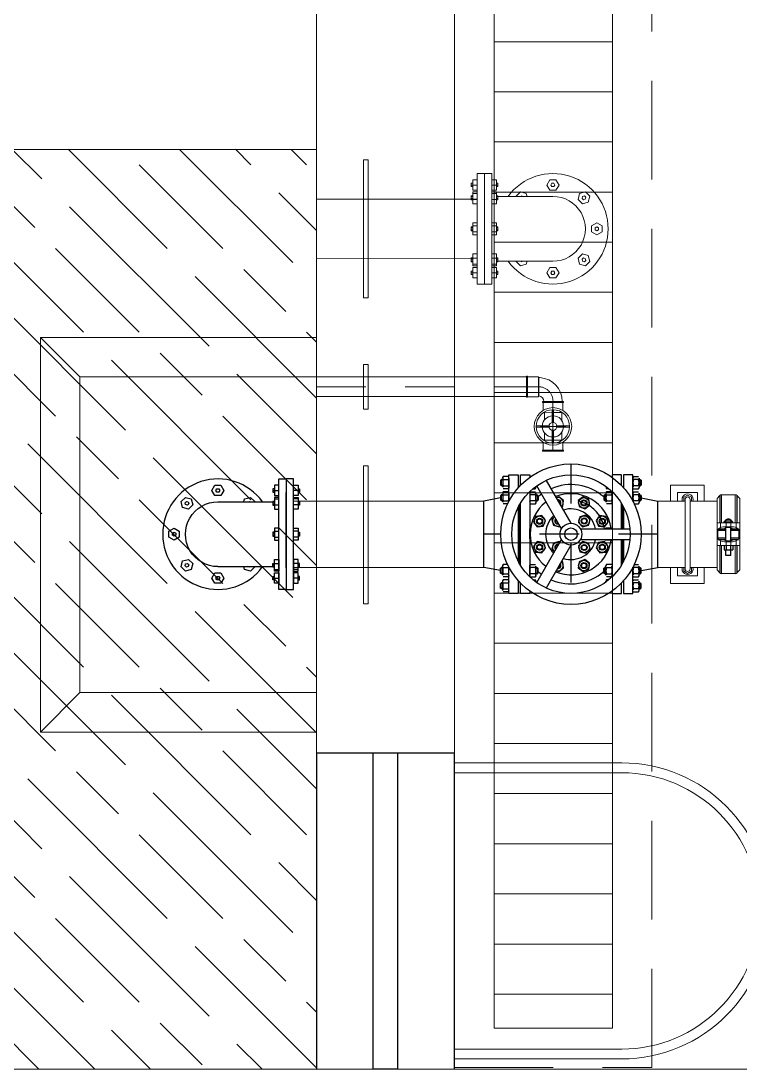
# Model space of a CAD drawing. Header units: millimetres. Extents: x 226317 to 226469, y 8188100 to 8188260.
# Drawn here: x 226388.768 to 226390.591, y 8188232.058 to 8188234.714 of the extents above; entities that cross this region are included whole.
import ezdxf

# ---------------------------------------------------------------- set-up
doc = ezdxf.new("R2010")
doc.units = ezdxf.units.MM
for name, pattern in [('CENTER', [2, 1.25, -0.25, 0.25, -0.25]), ('DASHDOT', [1, 0.5, -0.25, 0, -0.25]), ('DASHDOT2', [0.5, 0.25, -0.125, 0, -0.125]), ('HIDDEN', [0.375, 0.25, -0.125])]:
    doc.linetypes.add(name, pattern=pattern)
for name, color, linetype in [('0-ACOPLES FLEXIBLES', 8, 'Continuous'), ('0-TUBERIAS', 8, 'Continuous'), ('00-GTI-Acoples', 8, 'Continuous'), ('ACCESORIOS Y VALVULAS', 8, 'Continuous'), ('AGUA', 8, 'DASHDOT2'), ('AGUA-CI', 8, 'LINEAPERPEN'), ('D_MURO', 8, 'Continuous'), ('DESAGUE', 8, 'Continuous'), ('EJES', 8, 'CENTER'), ('INGEYCON-ACI-VALVULAS', 8, 'Continuous')]:
    doc.layers.add(name, color=color, linetype=linetype)
for name, color, linetype, lineweight in [('0-block sanit', 8, 'Continuous', 25), ('0-BLOCK-SANIT', 8, 'Continuous', 25), ('00-GTI._ACI_DETALLES', 8, 'Continuous', 30), ('A-MURO ALTO', 8, 'Continuous', 30), ('A-MUROS', 8, 'Continuous', 30), ('TT-ESCALERAS', 8, 'Continuous', 0)]:
    doc.layers.add(name, color=color, linetype=linetype, lineweight=lineweight)
doc.styles.get("Standard").update_dxf_attribs({"font": 'arial.ttf'})
doc.linetypes.add('LINEAPERPEN', pattern='A,0.75,-0.2,["I",Standard,S=0.12,R=0.09,X=0,Y=-0.06],-0.25', length=1.2)

# ---------------------------------------------------------------- blocks, each defined once
blk = doc.blocks.new('GATE VALVE 6 PLANTA')
at = {"linetype": 'CENTER', "ltscale": 3}
blk.add_arc((0, 0), 86, 189.3239, 290.6761, dxfattribs=at)
at = {"layer": 'ACCESORIOS Y VALVULAS'}
for p, q in [((-172.8, 136.7), (-178.3, 136.7)), ((-178.3, 136.7), (-178.3, 124.6)), ((-172.8, 138.3), (-176.7, 138.3)), ((-176.7, 138.3), (-176.7, 123)), ((-172.8, 142.2), (-172.8, 119.1)), ((-158.4, 146), (-171.5, 146)), ((-171.5, 138.3), (-158.4, 138.3)), ((-133.4, 150.4), (-157.1, 150.4)), ((-157.1, 150.4), (-157.1, 83.7)), ((-157.1, 142.2), (-157.1, 119.1)), ((-133.4, 117.8), (-133.4, 150.4)), ((133.4, 117.8), (133.4, 150.4)), ((133.4, 150.4), (157.1, 150.4)), ((157.1, 150.4), (157.1, 83.7)), ((157.1, 142.2), (157.1, 119.1)), ((158.4, 146), (171.5, 146)), ((171.5, 138.3), (158.4, 138.3)), ((172.8, 142.2), (172.8, 119.1)), ((172.8, 138.3), (176.7, 138.3)), ((172.8, 136.7), (178.3, 136.7)), ((176.7, 138.3), (176.7, 123)), ((178.3, 136.7), (178.3, 124.6)), ((-172.8, 124.6), (-178.3, 124.6)), ((-172.8, 123), (-176.7, 123)), ((-171.5, 123), (-158.4, 123)), ((-158.4, 115.3), (-171.5, 115.3)), ((-158.4, 107.7), (-171.5, 107.7)), ((-103.2, 107.7), (-90.1, 107.7)), ((-96.2, 115.3), (-90.1, 115.3)), ((-88.8, 121.1), (-88.8, 119.1)), ((88.8, 121.1), (88.8, 119.1)), ((96.2, 115.3), (90.1, 115.3)), ((103.2, 107.7), (90.1, 107.7)), ((171.5, 123), (158.4, 123)), ((158.4, 115.3), (171.5, 115.3)), ((158.4, 107.7), (171.5, 107.7)), ((172.8, 124.6), (178.3, 124.6)), ((172.8, 123), (176.7, 123)), ((-178.3, 92), (-220.7, 84)), ((-220.7, 84), (-220.7, -84)), ((-172.8, 98.4), (-178.3, 98.4)), ((-178.3, 98.4), (-178.3, 86.3)), ((-172.8, 86.3), (-178.3, 86.3)), ((-172.8, 100.1), (-176.7, 100.1)), ((-176.7, 100.1), (-176.7, 84.7)), ((-172.8, 84.7), (-176.7, 84.7)), ((-172.8, 103.9), (-172.8, 80.9)), ((-171.5, 100.1), (-158.4, 100.1)), ((-171.5, 84.7), (-158.4, 84.7)), ((-157.1, 103.9), (-157.1, 83.7)), ((-104.5, 103.9), (-104.5, 80.9)), ((-90.1, 100.1), (-103.2, 100.1)), ((-90.1, 84.7), (-103.2, 84.7)), ((-88.8, 103.9), (-88.8, 80.9)), ((-88.8, 100.1), (-84.9, 100.1)), ((-88.8, 98.4), (-83.2, 98.4)), ((-88.8, 86.3), (-83.2, 86.3)), ((-88.8, 84.7), (-84.9, 84.7)), ((-84.9, 100.1), (-84.9, 84.7)), ((-83.2, 98.4), (-83.2, 86.3)), ((88.8, 98.4), (83.2, 98.4)), ((83.2, 98.4), (83.2, 86.3)), ((88.8, 86.3), (83.2, 86.3)), ((88.8, 100.1), (84.9, 100.1)), ((84.9, 100.1), (84.9, 84.7)), ((88.8, 84.7), (84.9, 84.7)), ((88.8, 103.9), (88.8, 80.9)), ((90.1, 100.1), (103.2, 100.1)), ((90.1, 84.7), (103.2, 84.7)), ((104.5, 103.9), (104.5, 80.9)), ((157.1, 103.9), (157.1, 83.7)), ((171.5, 100.1), (158.4, 100.1)), ((171.5, 84.7), (158.4, 84.7)), ((172.8, 103.9), (172.8, 80.9)), ((172.8, 100.1), (176.7, 100.1)), ((172.8, 98.4), (178.3, 98.4)), ((172.8, 86.3), (178.3, 86.3)), ((172.8, 84.7), (176.7, 84.7)), ((176.7, 100.1), (176.7, 84.7)), ((178.3, 98.4), (178.3, 86.3)), ((178.3, 92), (220.7, 84)), ((220.7, 84), (220.7, -84)), ((-160.7, 77), (-171.5, 77)), ((-133.4, 13.9), (-133.4, 68.9)), ((-103.2, 77), (-90.1, 77)), ((103.2, 77), (90.1, 77)), ((133.4, -68.9), (133.4, 68.9)), ((160.5, 77), (171.5, 77)), ((-101.4, 15.3), (-88.3, 15.3)), ((103.2, 15.3), (102.4, 15.3)), ((104.5, 11.5), (104.5, -11.5)), ((-133.4, -68.9), (-133.4, -13.9)), ((-101.4, -15.3), (-88.3, -15.3)), ((103.2, -15.3), (102.4, -15.3)), ((-160.5, -77), (-171.5, -77)), ((-103.2, -77), (-90.1, -77)), ((103.2, -77), (90.1, -77)), ((160.5, -77), (171.5, -77)), ((-178.3, -92), (-220.7, -84)), ((-172.8, -86.3), (-178.3, -86.3)), ((-178.3, -98.4), (-178.3, -86.3)), ((-172.8, -98.4), (-178.3, -98.4)), ((-172.8, -84.7), (-176.7, -84.7)), ((-176.7, -100.1), (-176.7, -84.7)), ((-172.8, -100.1), (-176.7, -100.1)), ((-172.8, -103.9), (-172.8, -80.9)), ((-172.7, -100.1), (-159.6, -100.1)), ((-171.5, -84.7), (-158.4, -84.7)), ((-157.1, -83.7), (-157.1, -150.4)), ((-157.1, -103.9), (-157.1, -83.7)), ((-104.5, -103.9), (-104.5, -80.9)), ((-90.1, -84.7), (-103.2, -84.7)), ((-90.1, -100.1), (-103.2, -100.1)), ((-88.8, -103.9), (-88.8, -80.9)), ((-88.8, -84.7), (-84.9, -84.7)), ((-88.8, -86.3), (-83.2, -86.3)), ((-88.8, -98.4), (-83.2, -98.4)), ((-88.8, -100.1), (-84.9, -100.1)), ((-84.9, -100.1), (-84.9, -84.7)), ((-83.2, -98.4), (-83.2, -86.3)), ((88.8, -86.3), (83.2, -86.3)), ((83.2, -98.4), (83.2, -86.3)), ((88.8, -98.4), (83.2, -98.4)), ((88.8, -84.7), (84.9, -84.7)), ((84.9, -100.1), (84.9, -84.7)), ((88.8, -100.1), (84.9, -100.1)), ((88.8, -103.9), (88.8, -80.9)), ((90.1, -84.7), (103.2, -84.7)), ((90.1, -100.1), (103.2, -100.1)), ((104.5, -103.9), (104.5, -80.9)), ((157.1, -83.7), (157.1, -150.4)), ((157.1, -103.9), (157.1, -83.7)), ((171.5, -84.7), (158.4, -84.7)), ((172.7, -100.1), (159.6, -100.1)), ((172.8, -103.9), (172.8, -80.9)), ((172.8, -84.7), (176.7, -84.7)), ((172.8, -86.3), (178.3, -86.3)), ((172.8, -98.4), (178.3, -98.4)), ((172.8, -100.1), (176.7, -100.1)), ((176.7, -100.1), (176.7, -84.7)), ((178.3, -92), (220.7, -84)), ((178.3, -98.4), (178.3, -86.3)), ((-172.8, -124.6), (-178.3, -124.6)), ((-178.3, -136.7), (-178.3, -124.6)), ((-172.8, -123), (-176.7, -123)), ((-176.7, -138.3), (-176.7, -123)), ((-172.8, -142.2), (-172.8, -119.1)), ((-158.4, -107.7), (-171.5, -107.7)), ((-158.4, -115.3), (-171.5, -115.3)), ((-171.5, -123), (-158.4, -123)), ((-157.1, -107.9), (-158.3, -107.6)), ((-157.1, -142.2), (-157.1, -119.1)), ((-133.4, -150.4), (-133.4, -117.8)), ((-103.2, -107.7), (-90.1, -107.7)), ((-96.2, -115.3), (-90.3, -115.3)), ((-89, -120.9), (-89, -119.1)), ((89, -120.9), (89, -119.1)), ((103.2, -107.7), (90.1, -107.7)), ((96.2, -115.3), (90.3, -115.3)), ((133.4, -150.4), (133.4, -117.8)), ((157.1, -107.9), (158.3, -107.6)), ((157.1, -142.2), (157.1, -119.1)), ((158.4, -107.7), (171.5, -107.7)), ((158.4, -115.3), (171.5, -115.3)), ((171.5, -123), (158.4, -123)), ((172.8, -142.2), (172.8, -119.1)), ((172.8, -123), (176.7, -123)), ((172.8, -124.6), (178.3, -124.6)), ((176.7, -138.3), (176.7, -123)), ((178.3, -136.7), (178.3, -124.6)), ((-172.8, -136.7), (-178.3, -136.7)), ((-172.8, -138.3), (-176.7, -138.3)), ((-171.5, -138.3), (-158.4, -138.3)), ((-158.4, -146), (-171.5, -146)), ((-157.1, -150.4), (-133.4, -150.4)), ((-128.1, -150.4), (-104.5, -150.4)), ((128.1, -150.4), (104.5, -150.4)), ((157.1, -150.4), (133.4, -150.4)), ((171.5, -138.3), (158.4, -138.3)), ((158.4, -146), (171.5, -146)), ((172.8, -136.7), (178.3, -136.7)), ((172.8, -138.3), (176.7, -138.3))]:
    blk.add_line(p, q, dxfattribs=at)
at = {"layer": 'ACCESORIOS Y VALVULAS', "linetype": 'Continuous'}
for p, q in [((-131.7, 0), (-129.9, 0)), ((131.7, 0), (129.9, 0))]:
    blk.add_line(p, q, dxfattribs=at)
at = {"layer": 'ACCESORIOS Y VALVULAS'}
for points in [[(-104.5, 144.1), (-104.5, 150.4), (-128.1, 150.4), (-128.1, 123.5)], [(-0.1, 27.7), (62.7, 136.4)], [(104.5, 144.1), (104.5, 150.4), (128.1, 150.4), (128.1, 123.5)], [(-158.3, 107.6), (-157.1, 107.9)], [(-104.5, 13.9), (-104.5, 107.8)], [(86.8, 122.5), (24, 13.8)], [(104.5, -107.8), (104.5, 107.8)], [(-131.7, 13.9), (-131.7, 72.2)], [(-129.9, 13.9), (-129.9, 75.3)], [(-128.1, 78.3), (-128.1, 13.9)], [(128.1, 78.3), (128.1, -78.3)], [(129.9, -75.3), (129.9, 75.3)], [(131.7, -72.2), (131.7, 72.2)], [(-149.5, 13.9), (-23.9, 13.9)], [(-23.9, -13.9), (-149.5, -13.9)], [(-131.7, -72.2), (-131.7, -13.9)], [(-129.9, -75.3), (-129.9, -13.9)], [(-128.1, -13.9), (-128.1, -78.3)], [(-104.5, -107.8), (-104.5, -13.9)], [(24, -13.8), (86.8, -122.5)], [(62.7, -136.4), (-0.1, -27.7)], [(-128.1, -123.5), (-128.1, -150.4)], [(128.1, -123.5), (128.1, -150.4)], [(-104.5, -150.4), (-104.5, -144.1)], [(104.5, -150.4), (104.5, -144.1)]]:
    blk.add_lwpolyline(points, dxfattribs=at)
at = {"layer": 'ACCESORIOS Y VALVULAS', "linetype": 'Continuous'}
for points in [[(-18.7, 85.3), (-30.9, 94.6), (-45.1, 88.8), (-47.1, 73.5), (-34.9, 64.2), (-20.7, 70.1)], [(-73.5, 47.1), (-88.8, 45.1), (-94.6, 30.9), (-85.3, 18.7), (-70.1, 20.7), (-64.2, 34.9)], [(-22.7, 44.4), (-37.6, 48.4), (-48.4, 37.6), (-44.4, 22.7), (-29.6, 18.8), (-18.8, 29.6)], [(85.3, 18.7), (94.6, 30.9), (88.8, 45.1), (73.5, 47.1), (64.2, 34.9), (70.1, 20.7)], [(-85.3, -18.7), (-94.6, -30.9), (-88.8, -45.1), (-73.5, -47.1), (-64.2, -34.9), (-70.1, -20.7)], [(-44.4, -22.7), (-48.4, -37.6), (-37.6, -48.4), (-22.7, -44.4), (-18.8, -29.6), (-29.6, -18.8)], [(73.5, -47.1), (88.8, -45.1), (94.6, -30.9), (85.3, -18.7), (70.1, -20.7), (64.2, -34.9)], [(-47.1, -73.5), (-45.1, -88.8), (-30.9, -94.6), (-18.7, -85.3), (-20.7, -70.1), (-34.9, -64.2)]]:
    blk.add_lwpolyline(points, close=True, dxfattribs=at)
for points in [[(37.1, 92.1), (30.9, 94.6), (18.7, 85.3), (20.7, 70.1), (23.7, 68.9)], [(27.9, 20.5), (29.6, 18.8), (44.4, 22.7), (48.4, 37.6), (41.7, 44.3)], [(41.7, -44.3), (48.4, -37.6), (44.4, -22.7), (29.6, -18.8), (27.9, -20.5)], [(23.7, -68.9), (20.7, -70.1), (18.7, -85.3), (30.9, -94.6), (37.1, -92.1)]]:
    blk.add_lwpolyline(points, dxfattribs=at)
for centre, radius in [((0, 0), 178), ((0, 0), 150.1), ((-32.9, 79.4), 13.3), ((-32.9, 79.4), 7.67), ((-32.9, 79.4), 6.04), ((-79.4, 32.9), 13.3), ((-79.4, 32.9), 7.67), ((-79.4, 32.9), 6.04), ((-33.6, 33.6), 13.3), ((-33.6, 33.6), 7.67), ((-33.6, 33.6), 6.04), ((0, 0), 27.7), ((79.4, 32.9), 13.3), ((79.4, 32.9), 7.67), ((79.4, 32.9), 6.04), ((0, 0), 15.8), ((-79.4, -32.9), 13.3), ((-79.4, -32.9), 7.67), ((-33.6, -33.6), 13.3), ((-33.6, -33.6), 7.67), ((79.4, -32.9), 13.3), ((79.4, -32.9), 7.67), ((-79.4, -32.9), 6.04), ((-33.6, -33.6), 6.04), ((79.4, -32.9), 6.04), ((-32.9, -79.4), 13.3), ((-32.9, -79.4), 7.67), ((-32.9, -79.4), 6.04)]:
    blk.add_circle(centre, radius, dxfattribs=at)
at = {"layer": 'ACCESORIOS Y VALVULAS'}
for centre, radius, start, end in [((-166.5, 142.2), 6.25, 142.1211, 217.8789), ((-149.8, 130.7), 23, 160.5288, 199.4712), ((-163.3, 142.2), 6.25, 322.1211, 37.8789), ((-180.1, 130.7), 23, 340.5288, 19.4712), ((163.3, 142.2), 6.25, 142.1211, 217.8789), ((180.1, 130.7), 23, 160.5288, 199.4712), ((166.5, 142.2), 6.25, 322.1211, 37.8789), ((149.8, 130.7), 23, 340.5288, 19.4712), ((-166.5, 119.1), 6.25, 142.1211, 217.8789), ((-166.5, 103.9), 6.25, 142.1211, 217.8789), ((-163.3, 119.1), 6.25, 322.1211, 37.8789), ((-163.3, 103.9), 6.25, 322.1211, 37.8789), ((-98.2, 103.9), 6.25, 142.1211, 217.8789), ((-95, 119.1), 6.25, 322.1211, 16.4794), ((-95, 103.9), 6.25, 322.1211, 37.8789), ((95, 119.1), 6.25, 163.5206, 217.8789), ((95, 103.9), 6.25, 142.1211, 217.8789), ((98.2, 103.9), 6.25, 322.1211, 37.8789), ((163.3, 119.1), 6.25, 142.1211, 217.8789), ((163.3, 103.9), 6.25, 142.1211, 217.8789), ((166.5, 119.1), 6.25, 322.1211, 37.8789), ((166.5, 103.9), 6.25, 322.1211, 37.8789), ((-149.8, 92.4), 23, 160.5288, 199.4712), ((-166.5, 80.9), 6.25, 142.1211, 217.8789), ((-180.1, 92.4), 23, 340.5288, 19.4712), ((-163.3, 80.9), 6.25, 20.0188, 37.8789), ((-81.5, 92.4), 23, 160.5288, 199.4712), ((-98.2, 80.9), 6.25, 142.1211, 217.8789), ((-111.8, 92.4), 23, 340.5288, 19.4712), ((-95, 80.9), 6.25, 322.1211, 37.8789), ((111.8, 92.4), 23, 160.5288, 199.4712), ((95, 80.9), 6.25, 142.1211, 217.8789), ((81.5, 92.4), 23, 340.5288, 19.4712), ((98.2, 80.9), 6.25, 322.1211, 37.8789), ((180.1, 92.4), 23, 160.5288, 199.4712), ((163.3, 80.9), 6.25, 142.1211, 159.9812), ((149.8, 92.4), 23, 340.5288, 19.4712), ((166.5, 80.9), 6.25, 322.1211, 37.8789), ((-96.5, 11.5), 6.25, 142.1211, 157.2418), ((-93.3, 11.5), 6.25, 22.7582, 37.8789), ((98.2, 11.5), 6.25, 322.1211, 37.8789), ((81.5, 0), 23, 340.5288, 19.4712), ((-96.5, -11.5), 6.25, 202.7582, 217.8789), ((-93.3, -11.5), 6.25, 322.1211, 337.2418), ((98.2, -11.5), 6.25, 322.1211, 37.8789), ((-166.5, -80.9), 6.25, 142.1211, 217.8789), ((-98.2, -80.9), 6.25, 142.1211, 217.8789), ((-95, -80.9), 6.25, 322.1211, 37.8789), ((95, -80.9), 6.25, 142.1211, 217.8789), ((98.2, -80.9), 6.25, 322.1211, 37.8789), ((166.5, -80.9), 6.25, 322.1211, 37.8789), ((-149.8, -92.4), 23, 160.5288, 199.4712), ((-166.5, -103.9), 6.25, 142.1211, 217.8789), ((-163.3, -80.9), 6.25, 322.1211, 339.9812), ((-180.1, -92.4), 23, 340.5288, 19.4712), ((-163.3, -103.9), 6.25, 322.1211, 37.8789), ((-81.5, -92.4), 23, 160.5288, 199.4712), ((-98.2, -103.9), 6.25, 142.1211, 217.8789), ((-111.8, -92.4), 23, 340.5288, 19.4712), ((-95, -103.9), 6.25, 322.1211, 37.8789), ((111.8, -92.4), 23, 160.5288, 199.4712), ((95, -103.9), 6.25, 142.1211, 217.8789), ((81.5, -92.4), 23, 340.5288, 19.4712), ((98.2, -103.9), 6.25, 322.1211, 37.8789), ((180.1, -92.4), 23, 160.5288, 199.4712), ((163.3, -103.9), 6.25, 142.1211, 217.8789), ((163.3, -80.9), 6.25, 200.0188, 217.8789), ((149.8, -92.4), 23, 340.5288, 19.4712), ((166.5, -103.9), 6.25, 322.1211, 37.8789), ((-166.5, -119.1), 6.25, 142.1211, 217.8789), ((-149.8, -130.7), 23, 160.5288, 199.4712), ((-163.3, -119.1), 6.25, 322.1211, 37.8789), ((-180.1, -130.7), 23, 340.5288, 19.4712), ((-95.3, -119.1), 6.25, 344.9642, 37.8789), ((95.3, -119.1), 6.25, 142.1211, 195.0358), ((163.3, -119.1), 6.25, 142.1211, 217.8789), ((180.1, -130.7), 23, 160.5288, 199.4712), ((166.5, -119.1), 6.25, 322.1211, 37.8789), ((149.8, -130.7), 23, 340.5288, 19.4712), ((-166.5, -142.2), 6.25, 142.1211, 217.8789), ((-163.3, -142.2), 6.25, 322.1211, 37.8789), ((163.3, -142.2), 6.25, 142.1211, 217.8789), ((166.5, -142.2), 6.25, 322.1211, 37.8789)]:
    blk.add_arc(centre, radius, start, end, dxfattribs=at)
at = {"layer": 'ACCESORIOS Y VALVULAS', "linetype": 'Continuous'}
for centre, radius, start, end in [((0, 0), 125.8, 66.3566, 131.4219), ((0, 0), 102.9, 67.7807, 171.7522), ((32.9, 79.4), 13.3, 71.7517, 228.2483), ((32.9, 79.4), 7.67, 80.6567, 219.3433), ((32.9, 79.4), 6.04, 86.6452, 213.3548), ((0, 0), 103.5, 308.2383, 51.7617), ((0, 0), 125.8, 48.5781, 53.6434), ((0, 0), 64.2, 72.5334, 167.4666), ((33.6, 33.6), 13.3, 247.0629, 52.9371), ((33.6, 33.6), 7.67, 252.2965, 47.7035), ((33.6, 33.6), 6.04, 255.7086, 44.2914), ((0, 0), 64.2, 312.5334, 47.4666), ((0, 0.1), 102.9, 188.2249, 292.2044), ((0, 0), 64.2, 192.5334, 287.4666), ((33.6, -33.6), 13.3, 307.0629, 112.9371), ((33.6, -33.6), 7.67, 312.2965, 107.7035), ((33.6, -33.6), 6.04, 315.7086, 104.2914), ((32.9, -79.4), 13.3, 131.7517, 288.2483), ((32.9, -79.4), 7.67, 140.6567, 279.3433), ((32.9, -79.4), 6.04, 146.6452, 273.3548), ((0, 0), 125.8, 228.5781, 293.6434), ((0, 0), 125.8, 306.3566, 311.4219)]:
    blk.add_arc(centre, radius, start, end, dxfattribs=at)
at = {"layer": 'EJES', "linetype": 'CENTER'}
for p, q in [((0, -178), (0, 178)), ((-220.7, 0), (220.7, 0))]:
    blk.add_line(p, q, dxfattribs=at)
blk = doc.blocks.new('00-Succion 6pulg')
at = {"layer": '0-TUBERIAS', "linetype": 'Continuous'}
for p, q in [((-0.0822, 0), (-0.0822, -0.1394)), ((0.0822, 0), (0.0822, -0.1394)), ((-0.1111, -0.1394), (-0.1111, -0.1546)), ((-0.0895, -0.1432), (-0.0895, -0.1546)), ((-0.082, -0.1394), (-0.082, -0.1432)), ((-0.0773, -0.1394), (-0.0773, -0.1432)), ((-0.0746, -0.1432), (-0.0746, -0.1546)), ((-0.0077, -0.1432), (-0.0077, -0.1546)), ((-0.0025, -0.1432), (-0.0025, -0.1394)), ((0.0025, -0.1432), (0.0025, -0.1394)), ((0.0077, -0.1432), (0.0077, -0.1546)), ((0.0746, -0.1432), (0.0746, -0.1546)), ((0.0773, -0.1394), (0.0773, -0.1432)), ((0.082, -0.1394), (0.082, -0.1432)), ((0.0895, -0.1432), (0.0895, -0.1546)), ((0.1111, -0.1394), (0.1111, -0.1546)), ((-0.085, -0.1733), (-0.1059, -0.1733)), ((-0.085, -0.1733), (-0.1059, -0.1733)), ((-0.085, -0.1733), (0.085, -0.1733)), ((-0.085, -0.1733), (-0.0057, -0.1733)), ((-0.085, -0.1733), (0.085, -0.1733)), ((-0.085, -0.1733), (-0.0057, -0.1733)), ((0.0057, -0.1733), (0.085, -0.1733)), ((0.0057, -0.1733), (0.085, -0.1733)), ((0.085, -0.1733), (0.1058, -0.1733)), ((0.085, -0.1733), (0.1058, -0.1733)), ((-0.1111, -0.2072), (-0.1111, -0.1921)), ((-0.0895, -0.2034), (-0.0895, -0.1921)), ((-0.082, -0.2072), (-0.082, -0.2034)), ((-0.0773, -0.2072), (-0.0773, -0.2034)), ((-0.0746, -0.2034), (-0.0746, -0.1921)), ((-0.0077, -0.2034), (-0.0077, -0.1921)), ((-0.0025, -0.2034), (-0.0025, -0.2072)), ((0.0025, -0.2034), (0.0025, -0.2072)), ((0.0077, -0.2034), (0.0077, -0.1921)), ((0.0746, -0.2034), (0.0746, -0.1921)), ((0.0773, -0.2072), (0.0773, -0.2034)), ((0.082, -0.2072), (0.082, -0.2034)), ((0.0895, -0.2034), (0.0895, -0.1921)), ((0.1111, -0.2072), (0.1111, -0.1921))]:
    blk.add_line(p, q, dxfattribs=at)
for points in [[(0.0077, 0.1244), (0.0154, 0.1111), (0.0077, 0.0978), (-0.0077, 0.0978), (-0.0154, 0.1111), (-0.0077, 0.1244)], [(0.0025, 0.1154), (0.0049, 0.1111), (0.0025, 0.1068), (-0.0025, 0.1068), (-0.0049, 0.1111), (-0.0025, 0.1154)], [(-0.0825, 0.0934), (-0.0677, 0.0895), (-0.0637, 0.0746), (-0.0746, 0.0637), (-0.0895, 0.0677), (-0.0934, 0.0825)], [(-0.0798, 0.0833), (-0.0751, 0.082), (-0.0738, 0.0773), (-0.0773, 0.0738), (-0.082, 0.0751), (-0.0833, 0.0798)], [(0.0934, 0.0825), (0.0895, 0.0677), (0.0746, 0.0637), (0.0637, 0.0746), (0.0677, 0.0895), (0.0825, 0.0934)], [(0.0833, 0.0798), (0.082, 0.0751), (0.0773, 0.0738), (0.0738, 0.0773), (0.0751, 0.082), (0.0798, 0.0833)], [(-0.1244, 0.0077), (-0.1111, 0.0154), (-0.0978, 0.0077), (-0.0978, -0.0077), (-0.1111, -0.0154), (-0.1244, -0.0077)], [(-0.1154, 0.0025), (-0.1111, 0.0049), (-0.1068, 0.0025), (-0.1068, -0.0025), (-0.1111, -0.0049), (-0.1154, -0.0025)], [(0.1244, -0.0077), (0.1111, -0.0154), (0.0978, -0.0077), (0.0978, 0.0077), (0.1111, 0.0154), (0.1244, 0.0077)], [(0.1154, -0.0025), (0.1111, -0.0049), (0.1068, -0.0025), (0.1068, 0.0025), (0.1111, 0.0049), (0.1154, 0.0025)], [(0.14, -0.1733), (-0.14, -0.1733), (-0.14, -0.1546), (0.14, -0.1546)], [(-0.0978, -0.1432), (-0.0978, -0.1546), (-0.1244, -0.1546), (-0.1244, -0.1432)], [(-0.0637, -0.1432), (-0.0637, -0.1546), (-0.0934, -0.1546), (-0.0934, -0.1432)], [(-0.0154, -0.1432), (-0.0154, -0.1546), (0.0154, -0.1546), (0.0154, -0.1432)], [(0.0637, -0.1432), (0.0637, -0.1546), (0.0934, -0.1546), (0.0934, -0.1432)], [(0.0978, -0.1432), (0.0978, -0.1546), (0.1244, -0.1546), (0.1244, -0.1432)], [(0.14, -0.1733), (-0.14, -0.1733), (-0.14, -0.1921), (0.14, -0.1921)], [(-0.0978, -0.2034), (-0.0978, -0.1921), (-0.1244, -0.1921), (-0.1244, -0.2034)], [(-0.0637, -0.2034), (-0.0637, -0.1921), (-0.0934, -0.1921), (-0.0934, -0.2034)], [(-0.0154, -0.2034), (-0.0154, -0.1921), (0.0154, -0.1921), (0.0154, -0.2034)], [(0.0637, -0.2034), (0.0637, -0.1921), (0.0934, -0.1921), (0.0934, -0.2034)], [(0.0978, -0.2034), (0.0978, -0.1921), (0.1244, -0.1921), (0.1244, -0.2034)]]:
    blk.add_lwpolyline(points, close=True, dxfattribs=at)
for points in [[(-0.0822, -0.0933), (-0.0825, -0.0934), (-0.0934, -0.0825), (-0.0895, -0.0677), (-0.0822, -0.0657)], [(-0.0822, -0.081), (-0.0833, -0.0798), (-0.0822, -0.0755)], [(0.0822, -0.0657), (0.0895, -0.0677), (0.0934, -0.0825), (0.0825, -0.0934), (0.0822, -0.0933)], [(0.0822, -0.0755), (0.0833, -0.0798), (0.0822, -0.081)], [(-0.1073, -0.1546), (-0.1073, -0.1546), (-0.1158, -0.1546)], [(-0.1154, -0.1432), (-0.1154, -0.1394), (-0.1068, -0.1394), (-0.1068, -0.1432)], [(-0.0833, -0.1432), (-0.0833, -0.1394), (-0.0738, -0.1394), (-0.0738, -0.1432)], [(-0.0743, -0.1546), (-0.0743, -0.1546), (-0.0828, -0.1546)], [(0.0049, -0.1432), (0.0049, -0.1394), (-0.0049, -0.1394), (-0.0049, -0.1432)], [(-0.0043, -0.1546), (-0.0043, -0.1546), (0.0043, -0.1546)], [(0.0833, -0.1432), (0.0833, -0.1394), (0.0738, -0.1394), (0.0738, -0.1432)], [(0.0743, -0.1546), (0.0743, -0.1546), (0.0828, -0.1546)], [(0.1154, -0.1432), (0.1154, -0.1394), (0.1068, -0.1394), (0.1068, -0.1432)], [(0.1073, -0.1546), (0.1073, -0.1546), (0.1158, -0.1546)], [(-0.1073, -0.1921), (-0.1073, -0.1921), (-0.1158, -0.1921)], [(-0.1154, -0.2034), (-0.1154, -0.2072), (-0.1068, -0.2072), (-0.1068, -0.2034)], [(-0.0833, -0.2034), (-0.0833, -0.2072), (-0.0738, -0.2072), (-0.0738, -0.2034)], [(-0.0743, -0.1921), (-0.0743, -0.1921), (-0.0828, -0.1921)], [(0.0049, -0.2034), (0.0049, -0.2072), (-0.0049, -0.2072), (-0.0049, -0.2034)], [(-0.0043, -0.1921), (-0.0043, -0.1921), (0.0043, -0.1921)], [(0.0833, -0.2034), (0.0833, -0.2072), (0.0738, -0.2072), (0.0738, -0.2034)], [(0.0743, -0.1921), (0.0743, -0.1921), (0.0828, -0.1921)], [(0.1154, -0.2034), (0.1154, -0.2072), (0.1068, -0.2072), (0.1068, -0.2034)], [(0.1073, -0.1921), (0.1073, -0.1921), (0.1158, -0.1921)]]:
    blk.add_lwpolyline(points, dxfattribs=at)
blk.add_arc((0, 0), 0.14, 305.9319, 234.0681, dxfattribs=at)
at = {"layer": '0-TUBERIAS', "linetype": 'Continuous', "extrusion": (0, 0, -1)}
blk.add_ellipse((0, 0), major_axis=(0, 0.0822), ratio=0.999474, start_param=4.712389, end_param=7.853982, dxfattribs=at)
blk = doc.blocks.new('acople')
at = {"layer": '0-BLOCK-SANIT', "linetype": 'ByBlock', "ltscale": 0.8}
for p, q in [((-0.1, 0), (-0.1, 0)), ((-0.1, 0), (0, 0)), ((-0.1, 0), (-0.1, 0)), ((-0.1, 0), (0.1, 0)), ((0, 0), (0, 0)), ((0, 0), (0, 0)), ((0, 0), (0, 0)), ((0, 0), (0.1, 0)), ((0, 0), (0, 0)), ((0, 0), (0, 0)), ((0.1, 0), (0.1, 0)), ((-0.1, 0), (-0.1, 0)), ((-0.1, 0), (0, 0)), ((-0.1, 0), (0.1, 0)), ((0, 0), (0.1, 0)), ((0, 0), (0, 0))]:
    blk.add_line(p, q, dxfattribs=at)
for centre, major_axis, start_param, end_param in [((-0.1, 0), (0.0022, -0.0022), 2.356194, 3.926991), ((0.1, 0), (0.0022, 0.0022), -0.785398, 0.785398), ((-0.1, 0), (0.0022, 0.0022), 2.356194, 3.926991), ((0.1, 0), (0.0022, -0.0022), 5.497787, 7.068584)]:
    blk.add_ellipse(centre, major_axis=major_axis, ratio=1, start_param=start_param, end_param=end_param, dxfattribs=at)
blk = doc.blocks.new('A$C6654a9ea')
at = {"layer": '00-GTI-Acoples', "linetype": 'Continuous', "lineweight": 0, "extrusion": (-7.50251e-16, -1, 2.22045e-16)}
for p, q in [((-28.6, 90.2), (-21.8, 97.8)), ((-28.6, 28.7), (-28.6, 90.2)), ((-17.1, 28.7), (-17.1, 99.9)), ((-17.1, 99.9), (17.1, 99.9)), ((17.1, 28.7), (17.1, 99.9)), ((28.6, 90.2), (21.8, 97.8)), ((28.6, 28.7), (28.6, 90.2)), ((-28.6, 28.7), (-19.8, 28.7)), ((-28.6, -28.7), (-28.6, 28.7)), ((-19.8, 28.7), (-19.8, 16.6)), ((-19.8, 28.7), (-5.8, 28.7)), ((-5.8, 19), (-5.8, 28.7)), ((-5.8, 28.7), (5.8, 28.7)), ((5.8, 28.7), (5.8, 19)), ((5.8, 28.7), (19.8, 28.7)), ((19.8, 16.6), (19.8, 28.7)), ((19.8, 28.7), (28.6, 28.7)), ((28.6, -28.7), (28.6, 28.7)), ((-26.5, -10.1), (-26.5, 10.1)), ((-25.5, 13), (-19.8, 16.6)), ((-5.8, 19), (5.8, 19)), ((2.3, 16.9), (-2.3, 16.9)), ((19.8, 16.6), (25.5, 13)), ((26.5, 10.1), (26.5, -10.1)), ((-19.8, -16.6), (-25.5, -13)), ((-19.8, -16.6), (-19.8, -28.7)), ((5.8, -19), (-5.8, -19)), ((-5.8, -28.7), (-5.8, -19)), ((-2.3, -16.9), (2.3, -16.9)), ((5.8, -19), (5.8, -28.7)), ((25.5, -13), (19.8, -16.6)), ((19.8, -28.7), (19.8, -16.6)), ((-19.8, -28.7), (-28.6, -28.7)), ((-28.6, -90.2), (-28.6, -28.7)), ((-5.8, -28.7), (-19.8, -28.7)), ((-17.1, -99.9), (-17.1, -28.7)), ((5.8, -28.7), (-5.8, -28.7)), ((19.8, -28.7), (5.8, -28.7)), ((17.1, -99.9), (17.1, -28.7)), ((28.6, -28.7), (19.8, -28.7)), ((28.6, -90.2), (28.6, -28.7)), ((-28.6, -90.2), (-21.8, -97.8)), ((-17.1, -99.9), (17.1, -99.9)), ((28.6, -90.2), (21.8, -97.8))]:
    blk.add_line(p, q, dxfattribs=at)
at = {"layer": '00-GTI-Acoples', "extrusion": (-7.50251e-16, -1, 2.22045e-16)}
for p, q in [((-21.8, 28.7), (-21.8, 97.8)), ((21.8, 28.7), (21.8, 97.8)), ((-6.3, 53.8), (6.4, 53.8)), ((-6.3, 53.8), (-6.3, 39.8)), ((6.4, 53.8), (6.4, 39.8)), ((-11, 28.7), (-11, 39.8)), ((-5.5, 39.8), (-11, 39.8)), ((-5.5, 28.7), (-5.5, 39.8)), ((5.5, 39.8), (-5.5, 39.8)), ((5.5, 28.7), (5.5, 39.8)), ((11, 39.8), (5.5, 39.8)), ((11, 28.7), (11, 39.8)), ((-26.5, 10.1), (-6.3, 10.1)), ((-6.3, 13), (-25.5, 13)), ((-6.3, 16.6), (-6.3, -16.6)), ((6.4, 16.6), (6.4, -16.6)), ((25.5, 13), (6.4, 13)), ((6.4, 10.1), (26.5, 10.1)), ((-6.3, -10.1), (-26.5, -10.1)), ((-25.5, -13), (-6.3, -13)), ((26.5, -10.1), (6.4, -10.1)), ((6.4, -13), (25.5, -13)), ((-21.8, -97.8), (-21.8, -28.7)), ((-11.1, -28.7), (-11.1, -30.2)), ((-11.1, -30.2), (11.1, -30.2)), ((11.1, -28.7), (11.1, -30.2)), ((21.8, -97.8), (21.8, -28.7))]:
    blk.add_line(p, q, dxfattribs=at)
at = {"layer": '00-GTI-Acoples', "linetype": 'Continuous', "lineweight": 0, "extrusion": (-1.66589e-31, -2.22045e-16, -1)}
for centre, start, end in [((17.1, 93.6), 41.4483, 90), ((-17.1, 93.6), 90, 138.5517), ((17.1, -93.6), 270, 318.5517), ((-17.1, -93.6), 221.4483, 270)]:
    blk.add_arc(centre, 6.35, start, end, dxfattribs=at)
at = {"layer": '00-GTI-Acoples', "extrusion": (-1.66589e-31, -2.22045e-16, -1)}
blk.add_arc((0, -23.8), 12.8, 210.1161, 329.8839, dxfattribs=at)
at = {"layer": '00-GTI-Acoples', "linetype": 'Continuous', "lineweight": 0}
for centre, major_axis, ratio, start_param, end_param in [((-25.2, 10.1), (0, -3.05), 0.42735, -2.879793, -1.570796), ((-2.3, 15), (-7.3, 0), 0.267949, -1.570796, 0.991033), ((2.3, 15), (7.3, 0), 0.267949, -0.991033, 1.570796), ((25.2, 10.1), (0, 3.05), 0.42735, -1.570796, -0.261799), ((-25.2, -10.1), (0, -3.05), 0.42735, -1.570796, -0.261799), ((-2.3, -15), (7.3, 0), 0.267949, -4.132625, -1.570796), ((2.3, -15), (-7.3, 0), 0.267949, -4.712389, -2.15056), ((25.2, -10.1), (0, 3.05), 0.42735, -2.879793, -1.570796)]:
    blk.add_ellipse(centre, major_axis=major_axis, ratio=ratio, start_param=start_param, end_param=end_param, dxfattribs=at)
at = {"layer": '00-GTI-Acoples', "linetype": 'Continuous', "lineweight": 0, "extrusion": (-1.66589e-31, -2.22045e-16, -1)}
for centre, major_axis, start_param, end_param in [((-5.8, 15), (15.2, 0), -2.737733, -1.570796), ((5.8, 15), (15.2, 0), -1.570796, -0.40386), ((-5.8, -15), (-15.2, 0), -1.570796, -0.40386), ((5.8, -15), (-15.2, 0), -2.737733, -1.570796)]:
    blk.add_ellipse(centre, major_axis=major_axis, ratio=0.267949, start_param=start_param, end_param=end_param, dxfattribs=at)
at = {"layer": '00-GTI-Acoples'}
blk.add_open_spline([(8.9, -33.1), (8.1, -34.3), (7.2, -35.5), (5.4, -37.2), (4.4, -37.9), (2.3, -38.9), (1.1, -39.2), (-1.1, -39.2), (-2.3, -38.9), (-4.4, -37.9), (-5.4, -37.2), (-7.2, -35.5), (-8.1, -34.3), (-8.9, -33.1)], degree=3, knots=[1.492026, 1.492026, 1.492026, 1.492026, 1.940999, 1.940999, 2.277967, 2.277967, 2.614935, 2.614935, 2.951903, 2.951903, 3.288872, 3.288872, 3.737845, 3.737845, 3.737845, 3.737845], dxfattribs=at)
blk = doc.blocks.new('manifold')
at = {"color": 8, "linetype": 'Continuous', "lineweight": 0}
for p, q in [((1.1335, -0.102), (1.1335, -0.402)), ((1.2605, -0.102), (1.2605, -0.402)), ((1.3875, -0.102), (1.3875, -0.402)), ((1.5145, -0.102), (1.5145, -0.402)), ((1.6415, -0.102), (1.6415, -0.402)), ((1.7685, -0.102), (1.7685, -0.402)), ((1.8955, -0.102), (1.8955, -0.402)), ((2.0225, -0.102), (2.0225, -0.402)), ((2.1495, -0.102), (2.1495, -0.402)), ((2.2765, -0.102), (2.2765, -0.402)), ((2.4035, -0.102), (2.4035, -0.402)), ((2.5305, -0.102), (2.5305, -0.402)), ((2.6575, -0.102), (2.6575, -0.402)), ((2.7845, -0.102), (2.7845, -0.402)), ((2.9115, -0.102), (2.9115, -0.402)), ((3.0385, -0.102), (3.0385, -0.402)), ((3.1655, -0.102), (3.1655, -0.402)), ((3.2925, -0.102), (3.2925, -0.402)), ((3.4195, -0.102), (3.4195, -0.402)), ((3.5465, -0.102), (3.5465, -0.402))]:
    blk.add_line(p, q, dxfattribs=at)
at = {"layer": '0-ACOPLES FLEXIBLES', "color": 8, "lineweight": 0, "elevation": 0}
for points in [[(1.7827, 0.2171), (1.7827, 0.2291), (1.4327, 0.2291), (1.4327, 0.2171)], [(2.2077, 0.2171), (2.2077, 0.2291), (2.5577, 0.2291), (2.5577, 0.2171)]]:
    blk.add_lwpolyline(points, close=True, dxfattribs=at)
at = {"layer": '0-block sanit', "elevation": 0}
for points in [[(3.7362, 0.348), (3.7361, -0.002), (2.9362, -0.002), (2.9362, 0.348)], [(3.7361, 0.2052), (3.7361, 0.1415), (2.9361, 0.1415), (2.9361, 0.2052)]]:
    blk.add_lwpolyline(points, close=True, dxfattribs=at)
at = {"layer": '0-BLOCK-SANIT', "color": 8, "lineweight": 0, "elevation": 0}
for points in [[(2.2973, -0.0764), (2.2973, 0.406)], [(2.4653, -0.0764), (2.4653, 0.406)]]:
    blk.add_lwpolyline(points, dxfattribs=at)
at = {"layer": '0-BLOCK-SANIT', "color": 8, "lineweight": 0}
for points in [[(2.4653, -0.5177), (2.2973, -0.5177), (2.2973, -0.5863), (2.4653, -0.5863)], [(2.4653, -0.6677), (2.2973, -0.6677), (2.2973, -0.599), (2.4653, -0.599)]]:
    blk.add_lwpolyline(points, close=True, dxfattribs=at)
at = {"layer": '0-TUBERIAS', "color": 8, "linetype": 'Continuous', "lineweight": 0}
for p, q in [((1.4966, -0.0442), (1.4966, -0.0593)), ((1.5182, -0.0479), (1.5182, -0.0593)), ((1.5256, -0.0442), (1.5256, -0.0479)), ((1.5304, -0.0442), (1.5304, -0.0479)), ((1.5331, -0.0479), (1.5331, -0.0593)), ((1.5999, -0.0479), (1.5999, -0.0593)), ((1.6052, -0.0479), (1.6052, -0.0442)), ((1.6101, -0.0479), (1.6101, -0.0442)), ((1.6154, -0.0479), (1.6154, -0.0593)), ((1.6822, -0.0479), (1.6822, -0.0593)), ((1.6849, -0.0442), (1.6849, -0.0479)), ((1.6897, -0.0442), (1.6897, -0.0479)), ((1.6971, -0.0479), (1.6971, -0.0593)), ((1.7187, -0.0442), (1.7187, -0.0593)), ((1.5226, -0.0781), (1.5018, -0.0781)), ((1.5226, -0.0781), (1.5018, -0.0781)), ((1.5227, -0.0781), (1.6926, -0.0781)), ((1.5227, -0.0781), (1.6019, -0.0781)), ((1.5227, -0.0781), (1.6926, -0.0781)), ((1.5227, -0.0781), (1.6019, -0.0781)), ((1.6133, -0.0781), (1.6926, -0.0781)), ((1.6133, -0.0781), (1.6926, -0.0781)), ((1.6926, -0.0781), (1.7135, -0.0781)), ((1.6926, -0.0781), (1.7135, -0.0781)), ((1.4966, -0.1119), (1.4966, -0.0968)), ((1.5182, -0.1082), (1.5182, -0.0968)), ((1.5331, -0.1082), (1.5331, -0.0968)), ((1.5999, -0.1082), (1.5999, -0.0968)), ((1.6154, -0.1082), (1.6154, -0.0968)), ((1.6822, -0.1082), (1.6822, -0.0968)), ((1.6971, -0.1082), (1.6971, -0.0968)), ((1.7187, -0.1119), (1.7187, -0.0968)), ((1.5255, -0.2514), (1.5255, -0.1119)), ((1.5256, -0.1119), (1.5256, -0.1082)), ((1.5304, -0.1119), (1.5304, -0.1082)), ((1.6052, -0.1082), (1.6052, -0.1119)), ((1.6101, -0.1082), (1.6101, -0.1119)), ((1.6849, -0.1119), (1.6849, -0.1082)), ((1.6897, -0.1119), (1.6897, -0.1082)), ((1.6898, -0.2514), (1.6898, -0.1119))]:
    blk.add_line(p, q, dxfattribs=at)
for points in [[(1.5099, -0.0479), (1.5099, -0.0593), (1.4832, -0.0593), (1.4832, -0.0479)], [(1.544, -0.0479), (1.544, -0.0593), (1.5142, -0.0593), (1.5142, -0.0479)], [(1.5922, -0.0479), (1.5922, -0.0593), (1.6231, -0.0593), (1.6231, -0.0479)], [(1.6713, -0.0479), (1.6713, -0.0593), (1.7011, -0.0593), (1.7011, -0.0479)], [(1.7054, -0.0479), (1.7054, -0.0593), (1.7321, -0.0593), (1.7321, -0.0479)], [(1.7476, -0.0781), (1.4677, -0.0781), (1.4677, -0.0593), (1.7476, -0.0593)], [(1.7476, -0.0781), (1.4677, -0.0781), (1.4677, -0.0968), (1.7476, -0.0968)], [(1.5099, -0.1082), (1.5099, -0.0968), (1.4832, -0.0968), (1.4832, -0.1082)], [(1.544, -0.1082), (1.544, -0.0968), (1.5142, -0.0968), (1.5142, -0.1082)], [(1.5922, -0.1082), (1.5922, -0.0968), (1.6231, -0.0968), (1.6231, -0.1082)], [(1.6713, -0.1082), (1.6713, -0.0968), (1.7011, -0.0968), (1.7011, -0.1082)], [(1.7054, -0.1082), (1.7054, -0.0968), (1.7321, -0.0968), (1.7321, -0.1082)], [(1.4832, -0.2591), (1.4966, -0.2668), (1.5099, -0.2591), (1.5099, -0.2437), (1.4966, -0.236), (1.4832, -0.2437)], [(1.7321, -0.2437), (1.7187, -0.236), (1.7054, -0.2437), (1.7054, -0.2591), (1.7187, -0.2668), (1.7321, -0.2591)], [(1.4923, -0.2538), (1.4966, -0.2563), (1.5008, -0.2538), (1.5008, -0.2489), (1.4966, -0.2464), (1.4923, -0.2489)], [(1.723, -0.2489), (1.7187, -0.2464), (1.7145, -0.2489), (1.7145, -0.2538), (1.7187, -0.2563), (1.723, -0.2538)], [(1.5251, -0.3448), (1.54, -0.3408), (1.544, -0.3259), (1.5331, -0.315), (1.5182, -0.319), (1.5142, -0.3339)], [(1.7011, -0.3339), (1.6971, -0.319), (1.6822, -0.315), (1.6713, -0.3259), (1.6753, -0.3408), (1.6902, -0.3448)], [(1.5278, -0.3347), (1.5326, -0.3334), (1.5338, -0.3287), (1.5304, -0.3252), (1.5256, -0.3264), (1.5243, -0.3312)], [(1.691, -0.3312), (1.6897, -0.3264), (1.6849, -0.3252), (1.6815, -0.3287), (1.6827, -0.3334), (1.6875, -0.3347)], [(1.6154, -0.3758), (1.6231, -0.3625), (1.6154, -0.3491), (1.5999, -0.3491), (1.5922, -0.3625), (1.5999, -0.3758)], [(1.6101, -0.3667), (1.6126, -0.3625), (1.6101, -0.3582), (1.6052, -0.3582), (1.6027, -0.3625), (1.6052, -0.3667)]]:
    blk.add_lwpolyline(points, close=True, dxfattribs=at)
for points in [[(1.4923, -0.0479), (1.4923, -0.0442), (1.5008, -0.0442), (1.5008, -0.0479)], [(1.5243, -0.0479), (1.5243, -0.0442), (1.5338, -0.0442), (1.5338, -0.0479)], [(1.6126, -0.0479), (1.6126, -0.0442), (1.6027, -0.0442), (1.6027, -0.0479)], [(1.691, -0.0479), (1.691, -0.0442), (1.6815, -0.0442), (1.6815, -0.0479)], [(1.723, -0.0479), (1.723, -0.0442), (1.7145, -0.0442), (1.7145, -0.0479)], [(1.5003, -0.0593), (1.5003, -0.0593), (1.4918, -0.0593)], [(1.5334, -0.0593), (1.5334, -0.0593), (1.5248, -0.0593)], [(1.6034, -0.0593), (1.6034, -0.0593), (1.6119, -0.0593)], [(1.6819, -0.0593), (1.6819, -0.0593), (1.6905, -0.0593)], [(1.715, -0.0593), (1.715, -0.0593), (1.7235, -0.0593)], [(1.5003, -0.0968), (1.5003, -0.0968), (1.4918, -0.0968)], [(1.5334, -0.0968), (1.5334, -0.0968), (1.5248, -0.0968)], [(1.6034, -0.0968), (1.6034, -0.0968), (1.6119, -0.0968)], [(1.6819, -0.0968), (1.6819, -0.0968), (1.6905, -0.0968)], [(1.715, -0.0968), (1.715, -0.0968), (1.7235, -0.0968)], [(1.4923, -0.1082), (1.4923, -0.1119), (1.5008, -0.1119), (1.5008, -0.1082)], [(1.5243, -0.1082), (1.5243, -0.1119), (1.5338, -0.1119), (1.5338, -0.1082)], [(1.6126, -0.1082), (1.6126, -0.1119), (1.6027, -0.1119), (1.6027, -0.1082)], [(1.691, -0.1082), (1.691, -0.1119), (1.6815, -0.1119), (1.6815, -0.1082)], [(1.723, -0.1082), (1.723, -0.1119), (1.7145, -0.1119), (1.7145, -0.1082)], [(1.5255, -0.158), (1.5251, -0.1579), (1.5142, -0.1688), (1.5182, -0.1837), (1.5255, -0.1857)], [(1.6898, -0.1857), (1.6971, -0.1837), (1.7011, -0.1688), (1.6902, -0.1579), (1.6898, -0.158)], [(1.5255, -0.1704), (1.5243, -0.1715), (1.5255, -0.1758)], [(1.6898, -0.1758), (1.691, -0.1715), (1.6898, -0.1704)]]:
    blk.add_lwpolyline(points, dxfattribs=at)
blk.add_arc((1.6076, -0.2514), 0.14, 125.9319, 54.0681, dxfattribs=at)
blk.add_ellipse((1.6076, -0.2514), major_axis=(0, -0.0822), ratio=0.999474, start_param=4.712389, end_param=7.853982, dxfattribs=at)
at = {"layer": 'AGUA', "color": 8, "linetype": 'Continuous', "lineweight": 0}
for p, q in [((1.5327, -0.0593), (1.5327, 0.3481)), ((1.6819, -0.0593), (1.6827, 0.3481)), ((2.0734, -0.2303), (2.0915, -0.2303)), ((2.1247, -0.2303), (2.1433, -0.2303)), ((2.1485, -0.2264), (2.1612, -0.2264)), ((2.0733, -0.2737), (2.0933, -0.2738)), ((2.1229, -0.2738), (2.1433, -0.2738)), ((2.1612, -0.2764), (2.1484, -0.2764))]:
    blk.add_line(p, q, dxfattribs=at)
at = {"layer": 'AGUA', "color": 8, "linetype": 'Continuous', "lineweight": 0, "ltscale": 0.2}
for p, q in [((1.9827, 0.3481, 0), (1.9827, -0.1845)), ((2.0327, 0.3481, 0), (2.0327, -0.1845))]:
    blk.add_line(p, q, dxfattribs=at)
at = {"layer": 'AGUA', "color": 8, "linetype": 'HIDDEN', "lineweight": 0, "ltscale": 0.5}
for p, q in [((2.0078, 0.3481, 0), (2.0078, -0.2103)), ((2.0476, -0.2513), (2.1712, -0.2515))]:
    blk.add_line(p, q, dxfattribs=at)
at = {"layer": 'AGUA', "color": 8, "linetype": 'Continuous', "lineweight": 0}
for points in [[(2.0677, -0.2763), (2.0476, -0.2763), (2.0477, -0.2263), (2.0677, -0.2263)], [(2.0734, -0.2273), (2.0733, -0.2497)], [(2.1433, -0.2497), (2.1433, -0.228)], [(2.0733, -0.253), (2.0733, -0.2754)], [(2.1433, -0.2748), (2.1433, -0.2531)]]:
    blk.add_lwpolyline(points, dxfattribs=at)
at = {"layer": 'AGUA-CI', "color": 8, "linetype": 'DASHDOT', "lineweight": 0, "ltscale": 0.7}
blk.add_line((2.1081, -0.284), (2.1081, -0.2187), dxfattribs=at)
at = {"layer": 'AGUA-CI', "color": 8, "linetype": 'Continuous', "lineweight": 0, "ltscale": 0.7}
for p, q in [((2.1612, -0.2264), (2.1686, -0.2264)), ((2.1686, -0.2264), (2.1686, -0.2764)), ((2.1612, -0.2764), (2.1686, -0.2764))]:
    blk.add_line(p, q, dxfattribs=at)
at = {"layer": 'AGUA-CI', "color": 8, "linetype": 'Continuous', "lineweight": 0, "ltscale": 0.2, "elevation": 0}
blk.add_lwpolyline([(1.9513, 0.2287), (2.0643, 0.2287), (2.0643, 0.2174), (1.9513, 0.2174)], close=True, dxfattribs=at)
at = {"layer": 'AGUA-CI', "color": 8, "linetype": 'Continuous', "lineweight": 0, "ltscale": 0.7}
for points in [[(2.1098, -0.2415), (2.1098, -0.2092), (2.1065, -0.2092), (2.1064, -0.2415)], [(2.0982, -0.2497), (2.0659, -0.2497), (2.0659, -0.253), (2.0982, -0.253)], [(2.1098, -0.2612), (2.1097, -0.2936), (2.1064, -0.2936), (2.1064, -0.2612)], [(2.118, -0.2497), (2.1503, -0.2497), (2.1503, -0.2531), (2.118, -0.253)]]:
    blk.add_lwpolyline(points, dxfattribs=at)
for radius in [0.0475, 0.0423, 0.01]:
    blk.add_circle((2.1081, -0.2514), radius, dxfattribs=at)
for start, end in [(93.5165, 176.4123), (3.5216, 86.4073), (183.5216, 266.4073), (273.5165, 356.4123)]:
    blk.add_arc((2.1081, -0.2514), 0.0269, start, end, dxfattribs=at)
at = {"layer": 'D_MURO', "color": 8, "lineweight": 0}
for p, q in [((1.8827, 1.0481, 0), (1.9827, 0.9481, 0)), ((2.8827, 1.0481, 0), (2.7827, 0.9481, 0))]:
    blk.add_line(p, q, dxfattribs=at)
at = {"layer": 'D_MURO', "color": 8, "lineweight": 0, "elevation": 0}
for points in [[(2.8827, 1.0481), (2.8827, 0.3481), (1.8827, 0.3481), (1.8827, 1.0481)], [(2.7827, 0.9481), (2.7827, 0.3481), (1.9827, 0.3481), (1.9827, 0.9481)]]:
    blk.add_lwpolyline(points, close=True, dxfattribs=at)
at = {"layer": 'D_MURO', "color": 8, "linetype": 'HIDDEN', "lineweight": 0}
blk.add_lwpolyline([(-1.6907, -0.002), (3.7327, -0.002), (3.7327, -0.502), (-1.6907, -0.502)], close=True, dxfattribs=at)
at = {"layer": 'D_MURO', "color": 8, "lineweight": 0}
blk.add_lwpolyline([(3.6327, -0.402), (-1.5907, -0.402), (-1.5907, -0.102), (3.6327, -0.102)], close=True, dxfattribs=at)
at = {"layer": 'DESAGUE', "color": 8, "linetype": 'Continuous', "lineweight": 0}
for p, q in [((1.9824, -0.2144), (1.9844, -0.2159)), ((1.9844, -0.2159), (2.0309, -0.2159)), ((1.9844, -0.2159), (1.9844, -0.2185)), ((2.0329, -0.2144), (2.0308, -0.2159))]:
    blk.add_line(p, q, dxfattribs=at)
for points in [[(1.9812, -0.1872), (1.9812, -0.1845), (2.0341, -0.1845), (2.0341, -0.1872)], [(1.9824, -0.1872), (1.9824, -0.2144), (2.0329, -0.2144), (2.0329, -0.1872)], [(2.0477, -0.278), (2.045, -0.278), (2.045, -0.2251), (2.0477, -0.2251)], [(2.1686, -0.278), (2.1712, -0.278), (2.1712, -0.2251), (2.1686, -0.2251)]]:
    blk.add_lwpolyline(points, close=True, dxfattribs=at)
at = {"layer": 'DESAGUE', "color": 8, "linetype": 'HIDDEN', "lineweight": 0}
blk.add_arc((2.0449, -0.2143), 0.0373, 174.8935, 270.931, dxfattribs=at)
at = {"layer": 'DESAGUE', "color": 8, "linetype": 'Continuous', "lineweight": 0}
for radius, start, end in [(0.0605, 184.0081, 270.2163), (0.0141, 186.855, 270.931)]:
    blk.add_arc((2.0448, -0.2143), radius, start, end, dxfattribs=at)
at = {"layer": 'INGEYCON-ACI-VALVULAS', "color": 8, "lineweight": 0}
for p, q in [((2.2568, -0.618), (2.2568, -0.5496)), ((2.2568, -0.5496), (2.2973, -0.5496)), ((2.5058, -0.5496, -0.0002), (2.4653, -0.5496, 0)), ((2.5058, -0.5673, -0.0002), (2.5058, -0.5496, -0.0002)), ((2.2756, -0.618, 0), (2.2756, -0.5673, 0)), ((2.2756, -0.5673, 0.0002), (2.2973, -0.5673, 0.0002)), ((2.2876, -0.5831), (2.2821, -0.5927)), ((2.2973, -0.5831), (2.2876, -0.5831)), ((2.487, -0.5673), (2.4653, -0.5673)), ((2.4653, -0.5831, -0.0002), (2.475, -0.5831, -0.0002)), ((2.475, -0.5831, -0.0002), (2.4805, -0.5927, -0.0002)), ((2.487, -0.618, -0.0002), (2.487, -0.5673, -0.0002)), ((2.5058, -0.6352, -0.0002), (2.5058, -0.5673, -0.0002)), ((2.2821, -0.5927), (2.2876, -0.6023)), ((2.2876, -0.6023), (2.2973, -0.6023)), ((2.4694, -0.5863, -0.0002), (2.2932, -0.5863, 0)), ((2.2932, -0.599, 0), (2.4694, -0.599, -0.0002)), ((2.475, -0.6023, -0.0002), (2.4653, -0.6023, -0.0002)), ((2.4805, -0.5927, -0.0002), (2.475, -0.6023, -0.0002)), ((2.2568, -0.6352), (2.2568, -0.618)), ((2.2568, -0.6352), (2.2973, -0.6352, 0.0002)), ((2.2756, -0.618, 0.0002), (2.2973, -0.618, 0.0002)), ((2.487, -0.618, 0), (2.4653, -0.618, 0)), ((2.5058, -0.6352, -0.0002), (2.4653, -0.6352, 0))]:
    blk.add_line(p, q, dxfattribs=at)
for centre, radius, start, end in [((2.2932, -0.5927), 0.014, 72.7825, 287.2175), ((2.4694, -0.5927, -0.0002), 0.014, 252.7825, 107.2175), ((2.2932, -0.5927), 0.00636, 90, 270), ((2.4694, -0.5927, -0.0002), 0.00636, 270, 90)]:
    blk.add_arc(centre, radius, start, end, dxfattribs=at)
at = {"layer": 'TT-ESCALERAS', "color": 8, "lineweight": 0, "ltscale": 0.5}
for points in [[(2.9606, -0.4257), (2.9606, -0.002)], [(2.9856, -0.4257), (2.9856, -0.002)], [(3.6856, -0.4257), (3.6856, -0.002)], [(3.7106, -0.4257), (3.7106, -0.002)]]:
    blk.add_lwpolyline(points, dxfattribs=at)
for radius in [0.375, 0.35]:
    blk.add_arc((3.3356, -0.4257), radius, 180, 0, dxfattribs=at)
at = {"layer": '00-GTI-Acoples', "color": 8, "linetype": 'Continuous', "lineweight": 0, "xscale": -0.0009999999999999992, "yscale": 0.0009999999999999992, "zscale": 0.0009999999999999996, "rotation": 270.0000012408781}
blk.add_blockref('A$C6654a9ea', (2.3813, -0.6962), dxfattribs=at)
at = {"layer": '00-GTI._ACI_DETALLES', "color": 8, "linetype": 'Continuous', "lineweight": 0, "xscale": -0.0009999999999999994, "yscale": 0.0009999999999999994, "zscale": 0.0009999999999999998, "rotation": 180.0000012408781}
blk.add_blockref('acople', (2.3813, -0.6983, 4669.5079), dxfattribs=at)
at = {"layer": 'ACCESORIOS Y VALVULAS', "color": 8, "linetype": 'Continuous', "lineweight": 0, "xscale": -0.9999999999999997, "rotation": 1.240878116866083e-06}
blk.add_blockref('00-Succion 6pulg', (2.3813, 0.5981, 0), dxfattribs=at)
at = {"layer": 'ACCESORIOS Y VALVULAS', "color": 8, "linetype": 'Continuous', "lineweight": 0, "xscale": -0.0009999999999999992, "yscale": 0.0009999999999999992, "zscale": 0.0009999999999999996, "rotation": 270.0000012408781}
blk.add_blockref('GATE VALVE 6 PLANTA', (2.3813, -0.297), dxfattribs=at)
blk = doc.blocks.new('arq. estac.')
at = {"lineweight": 0, "transparency": 33554687}
h = blk.add_hatch(dxfattribs=at)
h.set_pattern_fill('GOST_WOOD', color=8, scale=0.05, angle=45)
h.set_pattern_definition([(135, (295.42204, 4.6443), (0.212132034356, 0.212132034356), [0.5, -0.1]), (135, (295.56346, 4.6443), (0.212132034356, 0.212132034356), [0.3, -0.075, 0.15, -0.075]), (135, (295.74024, 4.60893), (0.212132034356, 0.212132034356), [0.5, -0.1])])
h.paths.add_polyline_path([(226672.4591, 8188239.0338), (226672.4591, 8188236.7039), (226684.9391, 8188236.7039), (226684.9391, 8188239.0338)])
h.paths.add_polyline_path([(226684.9391, 8188239.3838), (226684.9391, 8188241.6839), (226684.1891, 8188241.6839), (226684.1891, 8188240.8539), (226683.6391, 8188240.8539), (226683.6391, 8188241.6839), (226676.6791, 8188241.6839), (226676.6791, 8188240.8539), (226676.4291, 8188240.8539), (226676.4291, 8188241.6839), (226672.4591, 8188241.6839), (226672.4591, 8188239.3838)])
at = {"color": 8, "lineweight": 0, "transparency": 33554559}
blk.add_lwpolyline([(226672.4591, 8188239.0338), (226672.4591, 8188236.7039), (226684.9391, 8188236.7039), (226684.9391, 8188239.0338)], close=True, dxfattribs=at)
at = {"layer": 'A-MURO ALTO', "color": 8, "lineweight": 0}
blk.add_lwpolyline([(226672.4591, 8188239.0338), (226684.9391, 8188239.0338)], dxfattribs=at)
at = {"layer": 'A-MUROS', "color": 8, "lineweight": 0}
blk.add_lwpolyline([(226687.4736, 8188252.5539), (226691.0992, 8188252.5539), (226691.0992, 8188247.7042), (226688.4736, 8188247.7041), (226688.4736, 8188247.5541), (226693.7991, 8188247.5539), (226693.7991, 8188245.5543), (226691.1492, 8188245.5543), (226691.1492, 8188236.7039), (226685.2891, 8188236.7039), (226685.2891, 8188247.554), (226687.4736, 8188247.5544), (226687.4736, 8188249.7543), (226690.0992, 8188249.7543), (226690.0992, 8188249.9037)], dxfattribs=at)
blk.add_lwpolyline([(226684.9391, 8188241.6839), (226684.1891, 8188241.6839), (226684.1891, 8188240.8539), (226683.6391, 8188240.8539), (226683.6391, 8188241.6839), (226676.6791, 8188241.6839), (226676.6791, 8188240.8539), (226676.4291, 8188240.8539), (226676.4291, 8188241.6839), (226672.4591, 8188241.6839), (226672.4591, 8188236.7039), (226684.9391, 8188236.7039)], close=True, dxfattribs=at)
at = {"color": 1, "xscale": -1, "rotation": 90}
blk.add_blockref('manifold', (226685.2872, 8188240.4401, 0), dxfattribs=at)

msp = doc.modelspace()

# ---------------------------------------------------------------- block references
msp.add_blockref('arq. estac.', (-295.422, -4.6455))

doc.saveas('drawing.dxf')
